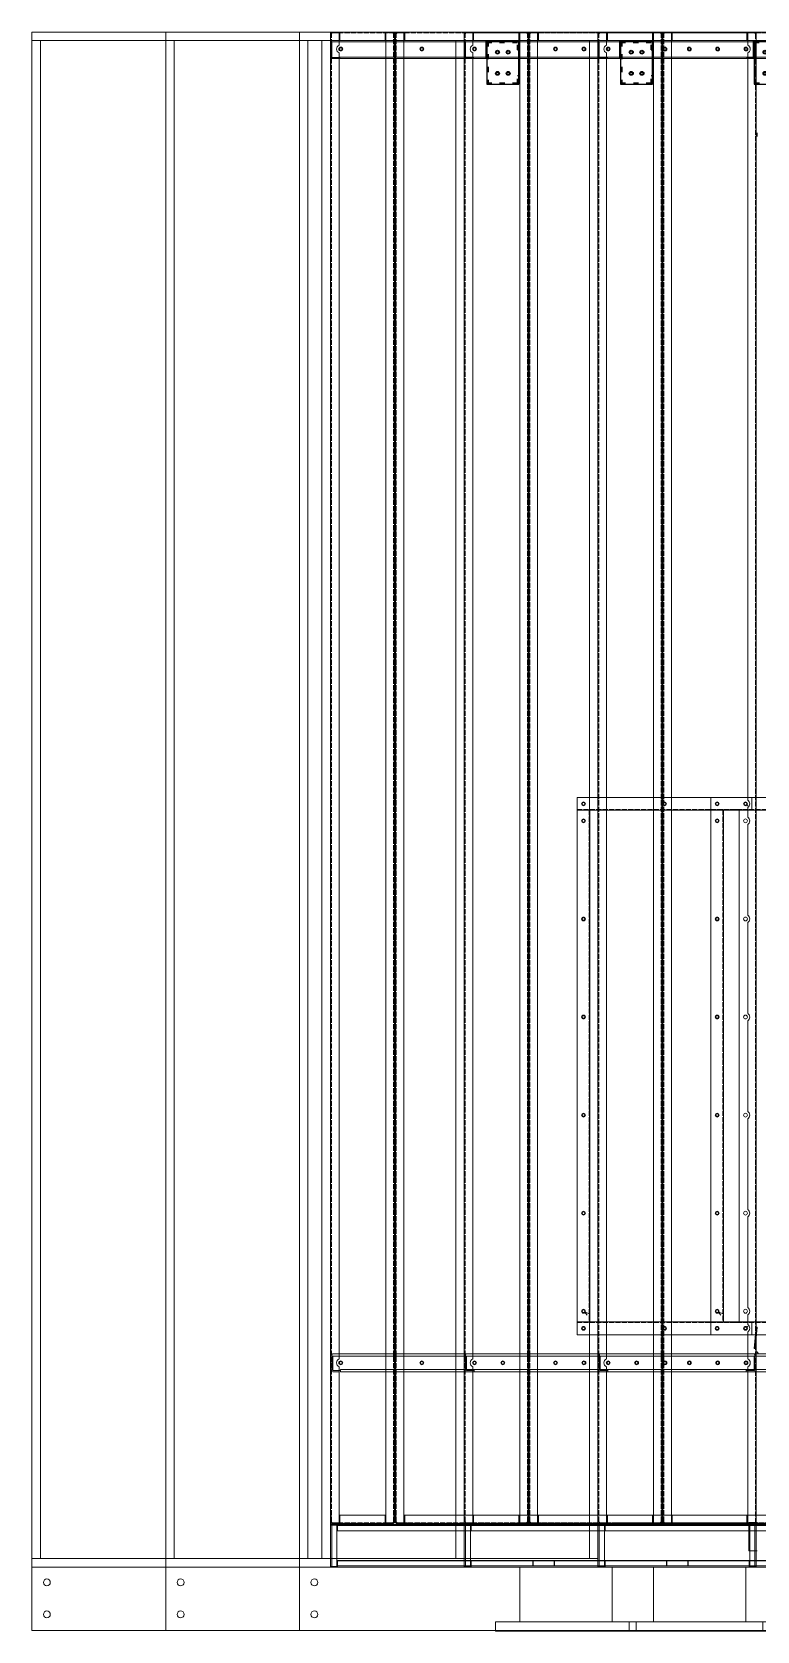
# Model space of a CAD drawing. Header units: millimetres. Extents: x -664124 to 30784, y -141094 to 22397.
# Drawn here: x -664124 to -662424, y -141094 to -137344 of the extents above; entities that cross this region are included whole.
import ezdxf

# ---------------------------------------------------------------- set-up
doc = ezdxf.new("R2010")
doc.units = ezdxf.units.MM
doc.linetypes.add('DASHED', pattern=[15, 12, -3])
doc.linetypes.add('DASHSPACE', pattern=[30, 12, -18])

# ---------------------------------------------------------------- blocks, each defined once
blk = doc.blocks.new('485689')
at = {"color": 7, "lineweight": 13, "ltscale": 0.486}
for p, q in [((183525.3, 30767.5), (183525.3, 30864.7)), ((183528.1, 30767.5), (183528.1, 30864.7)), ((184520.5, 30864.7), (184520.5, 30767.5)), ((184523.3, 30864.7), (184523.3, 30767.5))]:
    blk.add_line(p, q, dxfattribs=at)
at = {"color": 7, "lineweight": 13, "ltscale": 0.014}
for p, q in [((183528.1, 30864.7), (183525.3, 30864.7)), ((183541.9, 30863.3), (183541.9, 30866.1)), ((184506.7, 30863.3), (184506.7, 30866.1)), ((184520.5, 30864.7), (184523.3, 30864.7)), ((183528.1, 30767.5), (183525.3, 30767.5)), ((183541.9, 30768.9), (183541.9, 30766.1)), ((184506.7, 30768.9), (184506.7, 30766.1)), ((184520.5, 30767.5), (184523.3, 30767.5))]:
    blk.add_line(p, q, dxfattribs=at)
at = {"color": 7, "lineweight": 13, "ltscale": 0.004}
for p, q in [((183526.9, 30866.1), (183527.7, 30866.1)), ((184520.9, 30866.1), (184521.7, 30866.1)), ((183527.7, 30766.1), (183526.9, 30766.1)), ((184521.7, 30766.1), (184520.9, 30766.1))]:
    blk.add_line(p, q, dxfattribs=at)
at = {"color": 7, "lineweight": 13, "ltscale": 0.007}
for p, q in [((183526.9, 30864.7), (183526.9, 30866.1)), ((183527.7, 30866.1), (183527.7, 30864.7)), ((184520.9, 30864.7), (184520.9, 30866.1)), ((184521.7, 30864.7), (184521.7, 30866.1)), ((183526.9, 30766.1), (183526.9, 30767.5)), ((183527.7, 30766.1), (183527.7, 30767.5)), ((184520.9, 30767.5), (184520.9, 30766.1)), ((184521.7, 30766.1), (184521.7, 30767.5))]:
    blk.add_line(p, q, dxfattribs=at)
at = {"color": 7, "lineweight": 13, "ltscale": 0.071}
for p, q in [((183541.9, 30866.1), (183527.7, 30866.1)), ((184520.9, 30866.1), (184506.7, 30866.1)), ((183527.7, 30766.1), (183541.9, 30766.1)), ((184506.7, 30766.1), (184520.9, 30766.1))]:
    blk.add_line(p, q, dxfattribs=at)
at = {"color": 7, "lineweight": 13, "ltscale": 0.061}
for p, q in [((183540.3, 30864.7), (183528.1, 30864.7)), ((183541.9, 30863.3), (183541.9, 30851.1)), ((184506.7, 30851.1), (184506.7, 30863.3)), ((184520.5, 30864.7), (184508.3, 30864.7)), ((183528.1, 30767.5), (183540.3, 30767.5)), ((184508.3, 30767.5), (184520.5, 30767.5))]:
    blk.add_line(p, q, dxfattribs=at)
at = {"color": 7, "lineweight": 13, "ltscale": 0.366205}
for p, q in [((183540.3, 30864.7), (183540.3, 30768.9)), ((184508.3, 30781.1), (184508.3, 30864.7))]:
    blk.add_line(p, q, dxfattribs=at)
at = {"color": 7, "lineweight": 13, "ltscale": 0.008}
for p, q in [((183540.3, 30864.5), (183541.9, 30864.5)), ((183540.3, 30863.3), (183541.9, 30863.3)), ((184506.7, 30866.1), (184506.7, 30864.5)), ((184506.7, 30864.5), (184508.3, 30864.5)), ((184506.7, 30863.3), (184508.3, 30863.3)), ((183541.9, 30768.9), (183540.3, 30768.9)), ((183541.9, 30767.7), (183540.3, 30767.7)), ((184508.3, 30768.9), (184506.7, 30768.9)), ((184508.3, 30767.7), (184506.7, 30767.7)), ((184506.7, 30766.1), (184506.7, 30767.7))]:
    blk.add_line(p, q, dxfattribs=at)
at = {"color": 7, "lineweight": 13}
for p, q in [((183541.9, 30866.1), (184506.7, 30866.1)), ((183541.9, 30863.3), (184506.7, 30863.3)), ((184506.7, 30851.1), (183541.9, 30851.1)), ((184506.7, 30768.9), (183541.9, 30768.9)), ((184506.7, 30766.1), (183541.9, 30766.1))]:
    blk.add_line(p, q, dxfattribs=at)
at = {"color": 7, "lineweight": 13, "ltscale": 0.001386}
for p, q in [((183541.9, 30866.1), (183541.9, 30865.8)), ((183541.9, 30766.1), (183541.9, 30766.4))]:
    blk.add_line(p, q, dxfattribs=at)
at = {"color": 7, "lineweight": 13, "ltscale": 0.076206}
for p, q in [((183540.3, 30782.7), (183540.3, 30767.5)), ((184508.3, 30767.5), (184508.3, 30782.7))]:
    blk.add_line(p, q, dxfattribs=at)
at = {"color": 7, "lineweight": 13, "ltscale": 0.05737}
for p, q in [((183541.9, 30780.4), (183541.9, 30768.9)), ((184506.7, 30780.4), (184506.7, 30768.9))]:
    blk.add_line(p, q, dxfattribs=at)
for p, q in [((183541.9, 30780.4), (183999.3, 30780.4)), ((183999.3, 30780.4), (183999.3, 30768.9)), ((184049.3, 30780.4), (184506.7, 30780.4)), ((184049.3, 30780.4), (184049.3, 30768.9))]:
    blk.add_line(p, q)
blk = doc.blocks.new('68679')
at = {"color": 7, "lineweight": 13, "ltscale": 0.0185}
for p, q in [((182651.6, 34840.2), (182651.6, 34855)), ((182654.8, 34840.2), (182654.8, 34855)), ((182651.6, 33867.4), (182651.6, 33882.2)), ((182654.8, 33867.4), (182654.8, 33882.2))]:
    blk.add_line(p, q, dxfattribs=at)
at = {"color": 7, "lineweight": 13, "ltscale": 0.004}
for p, q in [((182654.8, 34840.2), (182651.6, 34840.2)), ((182654.8, 34837), (182651.6, 34837)), ((182651.6, 33882.2), (182654.8, 33882.2))]:
    blk.add_line(p, q, dxfattribs=at)
at = {"color": 7, "lineweight": 13, "ltscale": 0.02275}
for p, q in [((182654.8, 34837), (182654.8, 34855.2)), ((182654.8, 33867.2), (182654.8, 33885.4))]:
    blk.add_line(p, q, dxfattribs=at)
at = {"color": 7, "lineweight": 13, "ltscale": 0.042}
for p, q in [((182688.4, 34855.2), (182654.8, 34855.2)), ((182654.8, 33867.2), (182688.4, 33867.2))]:
    blk.add_line(p, q, dxfattribs=at)
at = {"color": 7, "lineweight": 13, "ltscale": 0.041987}
blk.add_line((182654.8, 34855.2), (182688.4, 34855.2), dxfattribs=at)
at = {"color": 7, "lineweight": 13, "ltscale": 0.003997}
blk.add_line((182654.8, 34837), (182654.8, 34840.2), dxfattribs=at)
at = {"color": 7, "lineweight": 13, "ltscale": 0.0395}
for p, q in [((182656.8, 34860.2), (182688.4, 34860.2)), ((182688.4, 34857), (182656.8, 34857)), ((182688.4, 33865.4), (182656.8, 33865.4)), ((182656.8, 33862.2), (182688.4, 33862.2))]:
    blk.add_line(p, q, dxfattribs=at)
at = {"color": 7, "lineweight": 13, "ltscale": 0.004497}
for p, q in [((182692, 34857), (182688.4, 34857)), ((182692, 33865.4), (182688.4, 33865.4))]:
    blk.add_line(p, q, dxfattribs=at)
at = {"color": 7, "lineweight": 13, "ltscale": 0.00225}
for p, q in [((182688.4, 34857), (182688.4, 34855.2)), ((182688.4, 34855.2), (182688.4, 34857)), ((182688.4, 33867.2), (182688.4, 33865.4)), ((182688.4, 33865.4), (182688.4, 33867.2))]:
    blk.add_line(p, q, dxfattribs=at)
at = {"color": 7, "lineweight": 13}
for p, q in [((182688.4, 34855.2), (182688.4, 33867.2)), ((182693.6, 34855), (182693.6, 33867.4)), ((182651.6, 34837), (182651.6, 33885.4)), ((182651.6, 34837), (182651.6, 33885.4)), ((182656.8, 34837), (182656.8, 33885.4))]:
    blk.add_line(p, q, dxfattribs=at)
at = {"color": 7, "lineweight": 13, "ltscale": 0.0022}
for p, q in [((182691.2, 34857), (182692.6, 34858)), ((182691.2, 33865.4), (182692.6, 33864.3))]:
    blk.add_line(p, q, dxfattribs=at)
at = {"color": 7, "lineweight": 13, "ltscale": 0.003999}
blk.add_line((182651.6, 34837), (182654.8, 34837), dxfattribs=at)
at = {"color": 7, "lineweight": 13, "ltscale": 0.0025}
for p, q in [((182656.8, 34837), (182654.8, 34837)), ((182654.8, 33885.4), (182656.8, 33885.4))]:
    blk.add_line(p, q, dxfattribs=at)
at = {"color": 7, "lineweight": 13, "ltscale": 0.0065}
blk.add_line((182651.6, 33885.4), (182656.8, 33885.4), dxfattribs=at)
at = {"color": 7, "lineweight": 13, "ltscale": 0.004003}
blk.add_line((182654.8, 33882.2), (182654.8, 33885.4), dxfattribs=at)
at = {"color": 7, "lineweight": 13}
for centre in [(182672.6, 34836.2), (182672.6, 34646.2), (182672.6, 34456.2), (182672.6, 34266.2), (182672.6, 34076.2), (182672.6, 33886.2)]:
    blk.add_circle(centre, 3, dxfattribs=at)
for centre, radius, start, end in [((182656.8, 34855), 5.2, 90, 180), ((182656.8, 34855), 2, 90, 174.2609), ((182688.4, 34855), 5.2, 0, 90), ((182656.8, 33867.4), 5.2, 180, 270), ((182656.8, 33867.4), 2, 185.7392, 270), ((182688.4, 33867.4), 5.2, 270, 0)]:
    blk.add_arc(centre, radius, start, end, dxfattribs=at)
for points in [[(182693.6, 34855), (182693.6, 34855.3), (182693.5, 34855.6), (182693.3, 34855.9), (182692.9, 34856.3), (182692.3, 34856.7), (182692.2, 34856.8), (182692.1, 34856.9), (182692, 34857)], [(182693.6, 33867.4), (182693.6, 33867), (182693.5, 33866.7), (182693.3, 33866.4), (182692.9, 33866), (182692.3, 33865.6), (182692.2, 33865.5), (182692.1, 33865.4), (182692, 33865.4)]]:
    blk.add_open_spline(points, degree=5, knots=[0, 0, 0, 0, 0, 0, 6.191357, 6.191357, 6.191357, 7.828222, 7.828222, 7.828222, 7.828222, 7.828222, 7.828222], dxfattribs=at)
blk = doc.blocks.new('3425346')
at = {"color": 7, "lineweight": 13}
for p, q in [((155016.9, 41125), (155426.9, 41125)), ((155016.9, 41095), (155426.9, 41095))]:
    blk.add_line(p, q, dxfattribs=at)
at = {"color": 7, "lineweight": 13, "ltscale": 0.035}
for p, q in [((155016.9, 41122.2), (155016.9, 41125)), ((155426.9, 41122.2), (155426.9, 41125))]:
    blk.add_line(p, q, dxfattribs=at)
at = {"color": 7, "linetype": 'DASHED', "lineweight": 13}
blk.add_line((155016.9, 41123.4), (155426.9, 41123.4), dxfattribs=at)
at = {"color": 7, "lineweight": 13, "ltscale": 0.34}
for p, q in [((155016.9, 41122.2), (155016.9, 41095)), ((155426.9, 41095), (155426.9, 41122.2))]:
    blk.add_line(p, q, dxfattribs=at)
at = {"color": 7, "lineweight": 13}
blk.add_lwpolyline([(155416.2, 41115.3), (155414.3, 41111.8), (155417.7, 41113.9)], dxfattribs=at)
for centre in [(155031.9, 41110), (155221.9, 41110), (155411.9, 41110)]:
    blk.add_circle(centre, 3, dxfattribs=at)
blk = doc.blocks.new('235465')
at = {"color": 7, "lineweight": 13}
for p, q in [((158476.7, 41706.6), (159676.7, 41706.6)), ((159676.7, 41676.6), (158476.7, 41676.6))]:
    blk.add_line(p, q, dxfattribs=at)
at = {"color": 7, "lineweight": 13, "ltscale": 0.014}
for p, q in [((158476.7, 41703.8), (158476.7, 41706.6)), ((159676.7, 41703.8), (159676.7, 41706.6))]:
    blk.add_line(p, q, dxfattribs=at)
at = {"color": 7, "linetype": 'DASHED', "lineweight": 13}
blk.add_line((158476.7, 41705), (159676.7, 41705), dxfattribs=at)
at = {"color": 7, "lineweight": 13, "ltscale": 0.136}
for p, q in [((158476.7, 41703.8), (158476.7, 41676.6)), ((159676.7, 41676.6), (159676.7, 41703.8))]:
    blk.add_line(p, q, dxfattribs=at)
at = {"color": 7, "linetype": 'DASHED', "lineweight": 13, "ltscale": 0.008}
for p, q in [((159001.7, 41706.6), (159001.7, 41705)), ((159151.7, 41706.6), (159151.7, 41705))]:
    blk.add_line(p, q, dxfattribs=at)
at = {"color": 7, "lineweight": 13}
blk.add_lwpolyline([(159656.7, 41703.6), (159653.1, 41694.3), (159660.9, 41700.6)], dxfattribs=at)
for centre in [(158501.7, 41691.6), (158731.7, 41691.6), (158961.7, 41691.6), (159191.7, 41691.6), (159421.7, 41691.6), (159651.7, 41691.6)]:
    blk.add_circle(centre, 3, dxfattribs=at)
blk = doc.blocks.new('5679796')
at = {"color": 7, "lineweight": 13, "ltscale": 0.027667}
for p, q in [((165481.5, 14310.4), (165481.5, 14327)), ((165483.5, 14310.4), (165483.5, 14327)), ((165481.5, 13335.8), (165481.5, 13352.4)), ((165483.5, 13335.8), (165483.5, 13352.4))]:
    blk.add_line(p, q, dxfattribs=at)
at = {"color": 7, "lineweight": 13, "ltscale": 0.061}
for p, q in [((165520.1, 14327.5), (165483.5, 14327.5)), ((165483.5, 13335.3), (165520.1, 13335.3))]:
    blk.add_line(p, q, dxfattribs=at)
at = {"color": 7, "lineweight": 13, "ltscale": 0.031833}
for p, q in [((165483.5, 14308.4), (165483.5, 14327.5)), ((165483.5, 13335.3), (165483.5, 13354.4))]:
    blk.add_line(p, q, dxfattribs=at)
at = {"color": 7, "lineweight": 13, "ltscale": 0.060846}
blk.add_line((165483.6, 14327.5), (165520.1, 14327.5), dxfattribs=at)
at = {"color": 7, "lineweight": 13, "ltscale": 0.058667}
for p, q in [((165484.9, 14330.4), (165520.1, 14330.4)), ((165520.1, 14328.4), (165484.9, 14328.4)), ((165520.1, 13334.4), (165484.9, 13334.4)), ((165484.9, 13332.4), (165520.1, 13332.4))]:
    blk.add_line(p, q, dxfattribs=at)
at = {"color": 7, "lineweight": 13, "ltscale": 0.004007}
for p, q in [((165522.5, 14328.4), (165520.1, 14328.4)), ((165522.5, 13334.4), (165520.1, 13334.4))]:
    blk.add_line(p, q, dxfattribs=at)
at = {"color": 7, "lineweight": 13, "ltscale": 0.0015}
for p, q in [((165520.1, 14328.4), (165520.1, 14327.5)), ((165520.1, 14327.5), (165520.1, 14328.4)), ((165520.1, 13335.3), (165520.1, 13334.4)), ((165520.1, 13334.4), (165520.1, 13335.3))]:
    blk.add_line(p, q, dxfattribs=at)
at = {"color": 7, "lineweight": 13}
for p, q in [((165520.1, 14327.5), (165520.1, 13965.9)), ((165523.5, 14327), (165523.5, 13335.8)), ((165481.5, 14308.4), (165481.5, 13965.9)), ((165481.5, 14308.4), (165481.5, 13965.9)), ((165484.9, 14308.4), (165484.9, 13965.9)), ((165481.5, 13886.9), (165481.5, 13354.4)), ((165481.5, 13886.9), (165481.5, 13354.4)), ((165484.9, 13886.9), (165484.9, 13354.4)), ((165520.1, 13886.9), (165520.1, 13335.3))]:
    blk.add_line(p, q, dxfattribs=at)
at = {"color": 7, "lineweight": 13, "ltscale": 0.001795}
for p, q in [((165522, 14328.4), (165522.9, 14329.1)), ((165522, 13334.4), (165522.9, 13333.8))]:
    blk.add_line(p, q, dxfattribs=at)
at = {"color": 7, "lineweight": 13, "ltscale": 0.003333}
for p, q in [((165483.5, 14310.4), (165481.5, 14310.4)), ((165481.5, 14308.4), (165483.5, 14308.4)), ((165483.5, 14308.4), (165481.5, 14308.4)), ((165483.5, 13352.4), (165481.5, 13352.4))]:
    blk.add_line(p, q, dxfattribs=at)
at = {"color": 7, "lineweight": 13, "ltscale": 0.003329}
blk.add_line((165483.5, 14308.4), (165483.5, 14310.4), dxfattribs=at)
at = {"color": 7, "lineweight": 13, "ltscale": 0.002333}
for p, q in [((165484.9, 14308.4), (165483.5, 14308.4)), ((165483.5, 13354.4), (165484.9, 13354.4))]:
    blk.add_line(p, q, dxfattribs=at)
for p, q in [((165481.5, 13965.9), (165523.5, 13965.9)), ((165521.5, 13886.9), (165521.5, 13965.9)), ((165481.5, 13886.9), (165523.5, 13886.9))]:
    blk.add_line(p, q)
at = {"color": 7, "lineweight": 13, "ltscale": 0.005667}
blk.add_line((165481.5, 13354.4), (165484.9, 13354.4), dxfattribs=at)
at = {"color": 7, "lineweight": 13, "ltscale": 0.003337}
blk.add_line((165483.5, 13352.4), (165483.5, 13354.4), dxfattribs=at)
at = {"color": 7, "lineweight": 13}
for centre in [(165503.5, 14306.4), (165503.5, 14116.4), (165503.5, 13736.4), (165503.5, 13546.4), (165503.5, 13356.4)]:
    blk.add_circle(centre, 3, dxfattribs=at)
for centre, radius, start, end in [((165484.9, 14327), 3.4, 90, 180), ((165484.9, 14327), 1.4, 90, 159.0752), ((165520.1, 14327), 3.4, 0, 90), ((165484.9, 13335.8), 3.4, 180, 270), ((165484.9, 13335.8), 1.4, 200.9249, 270), ((165520.1, 13335.8), 3.4, 270, 0)]:
    blk.add_arc(centre, radius, start, end, dxfattribs=at)
for points in [[(165523.5, 14327), (165523.5, 14327.3), (165523.5, 14327.6), (165523.3, 14327.8), (165523, 14328.1), (165522.7, 14328.4), (165522.6, 14328.4), (165522.6, 14328.4), (165522.5, 14328.4)], [(165523.5, 13335.8), (165523.5, 13335.6), (165523.5, 13335.3), (165523.3, 13335.1), (165523, 13334.8), (165522.7, 13334.5), (165522.6, 13334.5), (165522.6, 13334.5), (165522.5, 13334.4)]]:
    blk.add_open_spline(points, degree=5, knots=[0, 0, 0, 0, 0, 0, 4.583204, 4.583204, 4.583204, 5.126781, 5.126781, 5.126781, 5.126781, 5.126781, 5.126781], dxfattribs=at)
blk = doc.blocks.new('568596')
at = {"color": 7, "lineweight": 13, "ltscale": 0.00166}
for p, q in [((169550.9, 17462.9), (169549.9, 17462.9)), ((173046.9, 17462.9), (173047.9, 17462.9)), ((169550.9, 16620.9), (169549.9, 16620.9)), ((173046.9, 16620.9), (173047.9, 16620.9))]:
    blk.add_line(p, q, dxfattribs=at)
at = {"color": 7, "lineweight": 13, "ltscale": 0.0015}
for p, q in [((169549.9, 17462.9), (169549.9, 17462)), ((173047.9, 17462), (173047.9, 17462.9)), ((169549.9, 16621.8), (169549.9, 16620.9)), ((173047.9, 16620.9), (173047.9, 16621.8))]:
    blk.add_line(p, q, dxfattribs=at)
at = {"color": 7, "lineweight": 13}
for p, q in [((169549.9, 17462.9), (169549.9, 16621.8)), ((169549.9, 17462), (169549.9, 17436.4)), ((173046.2, 17464.9), (169551.6, 17464.9)), ((173047.9, 16621.8), (173047.9, 17462.9)), ((173047.9, 17442.9), (173047.9, 17462)), ((170022.9, 17008.9), (171222.9, 17008.9)), ((169551.6, 16618.9), (173046.2, 16618.9))]:
    blk.add_line(p, q, dxfattribs=at)
at = {"color": 7, "linetype": 'DASHED', "lineweight": 13, "ltscale": 0.003333}
for p, q in [((169551.9, 17462), (169549.9, 17462)), ((169549.9, 17445.4), (169551.9, 17445.4)), ((169549.9, 17442.9), (169551.9, 17442.9)), ((169644.9, 17464.9), (169644.9, 17462.9)), ((169650.9, 17464.9), (169650.9, 17462.9)), ((169844.9, 17464.9), (169844.9, 17462.9)), ((169850.9, 17464.9), (169850.9, 17462.9)), ((173014.9, 17464.9), (173014.9, 17462.9)), ((173020.9, 17464.9), (173020.9, 17462.9)), ((173047.9, 17462), (173045.9, 17462)), ((173047.9, 17442.9), (173045.9, 17442.9)), ((169549.9, 17436.4), (169551.9, 17436.4)), ((169549.9, 17407.4), (169551.9, 17407.4)), ((169549.9, 17398.4), (169551.9, 17398.4)), ((169549.9, 17217.4), (169551.9, 17217.4)), ((169549.9, 17208.4), (169551.9, 17208.4)), ((169549.9, 17027.4), (169551.9, 17027.4)), ((169549.9, 17018.4), (169551.9, 17018.4)), ((169549.9, 16837.4), (169551.9, 16837.4)), ((169549.9, 16828.4), (169551.9, 16828.4)), ((173047.9, 16727.9), (173045.9, 16727.9)), ((173047.9, 16709.9), (173045.9, 16709.9)), ((169549.9, 16647.4), (169551.9, 16647.4)), ((169549.9, 16640.9), (169551.9, 16640.9)), ((169549.9, 16638.4), (169551.9, 16638.4)), ((169551.9, 16621.8), (169549.9, 16621.8)), ((169644.9, 16620.9), (169644.9, 16618.9)), ((169650.9, 16620.9), (169650.9, 16618.9)), ((169844.9, 16620.9), (169844.9, 16618.9)), ((169850.9, 16620.9), (169850.9, 16618.9)), ((170044.9, 16620.9), (170044.9, 16618.9)), ((170050.9, 16620.9), (170050.9, 16618.9)), ((170244.9, 16620.9), (170244.9, 16618.9)), ((170250.9, 16620.9), (170250.9, 16618.9)), ((170444.9, 16620.9), (170444.9, 16618.9)), ((170450.9, 16620.9), (170450.9, 16618.9)), ((170644.9, 16620.9), (170644.9, 16618.9)), ((170650.9, 16620.9), (170650.9, 16618.9)), ((170844.9, 16620.9), (170844.9, 16618.9)), ((170850.9, 16620.9), (170850.9, 16618.9)), ((171044.9, 16620.9), (171044.9, 16618.9)), ((171050.9, 16620.9), (171050.9, 16618.9)), ((171244.9, 16620.9), (171244.9, 16618.9)), ((171250.9, 16620.9), (171250.9, 16618.9)), ((171444.9, 16620.9), (171444.9, 16618.9)), ((171450.9, 16620.9), (171450.9, 16618.9)), ((171644.9, 16620.9), (171644.9, 16618.9)), ((171650.9, 16620.9), (171650.9, 16618.9)), ((171844.9, 16620.9), (171844.9, 16618.9)), ((171850.9, 16620.9), (171850.9, 16618.9)), ((172044.9, 16620.9), (172044.9, 16618.9)), ((172050.9, 16620.9), (172050.9, 16618.9)), ((172244.9, 16620.9), (172244.9, 16618.9)), ((172250.9, 16620.9), (172250.9, 16618.9)), ((172444.9, 16620.9), (172444.9, 16618.9)), ((172450.9, 16620.9), (172450.9, 16618.9)), ((172644.9, 16620.9), (172644.9, 16618.9)), ((172650.9, 16620.9), (172650.9, 16618.9)), ((172844.9, 16620.9), (172844.9, 16618.9)), ((172850.9, 16620.9), (172850.9, 16618.9)), ((173014.9, 16620.9), (173014.9, 16618.9)), ((173020.9, 16620.9), (173020.9, 16618.9)), ((173047.9, 16640.9), (173045.9, 16640.9)), ((173047.9, 16621.8), (173045.9, 16621.8))]:
    blk.add_line(p, q, dxfattribs=at)
at = {"color": 7, "lineweight": 13, "ltscale": 0.001174}
for p, q in [((169550.9, 17462.9), (169551.6, 17462.9)), ((173046.9, 17462.9), (173046.2, 17462.9)), ((169550.9, 16620.9), (169551.6, 16620.9)), ((173046.9, 16620.9), (173046.2, 16620.9))]:
    blk.add_line(p, q, dxfattribs=at)
at = {"color": 7, "lineweight": 13, "ltscale": 0.002252}
for p, q in [((169551.6, 17464.9), (169551.6, 17463.6)), ((173046.2, 17464.9), (173046.2, 17463.6)), ((169551.6, 16618.9), (169551.6, 16620.3)), ((173046.2, 16618.9), (173046.2, 16620.3))]:
    blk.add_line(p, q, dxfattribs=at)
at = {"color": 7, "lineweight": 13, "ltscale": 0.002009}
for p, q in [((169551.6, 17462.4), (169551.6, 17463.6)), ((173046.2, 17462.4), (173046.2, 17463.6)), ((169551.6, 16621.5), (169551.6, 16620.3)), ((173046.2, 16621.5), (173046.2, 16620.3))]:
    blk.add_line(p, q, dxfattribs=at)
at = {"color": 7, "linetype": 'DASHED', "lineweight": 13}
for p, q in [((173046.2, 17462.9), (169551.6, 17462.9)), ((169551.9, 17464.9), (169551.9, 16621.8)), ((169551.9, 17462), (169551.9, 17436.4)), ((170044.9, 17464.9), (170044.9, 17462.9)), ((170050.9, 17464.9), (170050.9, 17462.9)), ((170244.9, 17464.9), (170244.9, 17462.9)), ((170250.9, 17464.9), (170250.9, 17462.9)), ((170444.9, 17464.9), (170444.9, 17462.9)), ((170450.9, 17464.9), (170450.9, 17462.9)), ((170644.9, 17464.9), (170644.9, 17462.9)), ((170650.9, 17464.9), (170650.9, 17462.9)), ((170844.9, 17464.9), (170844.9, 17462.9)), ((170850.9, 17464.9), (170850.9, 17462.9)), ((171044.9, 17464.9), (171044.9, 17462.9)), ((171050.9, 17464.9), (171050.9, 17462.9)), ((171244.9, 17464.9), (171244.9, 17462.9)), ((171250.9, 17464.9), (171250.9, 17462.9)), ((171444.9, 17464.9), (171444.9, 17462.9)), ((171450.9, 17464.9), (171450.9, 17462.9)), ((171644.9, 17464.9), (171644.9, 17462.9)), ((171650.9, 17464.9), (171650.9, 17462.9)), ((171844.9, 17464.9), (171844.9, 17462.9)), ((171850.9, 17464.9), (171850.9, 17462.9)), ((172044.9, 17464.9), (172044.9, 17462.9)), ((172050.9, 17464.9), (172050.9, 17462.9)), ((172244.9, 17464.9), (172244.9, 17462.9)), ((172250.9, 17464.9), (172250.9, 17462.9)), ((172444.9, 17464.9), (172444.9, 17462.9)), ((172450.9, 17464.9), (172450.9, 17462.9)), ((172644.9, 17464.9), (172644.9, 17462.9)), ((172650.9, 17464.9), (172650.9, 17462.9)), ((172844.9, 17464.9), (172844.9, 17462.9)), ((172850.9, 17464.9), (172850.9, 17462.9)), ((173045.9, 16621.8), (173045.9, 17464.9)), ((173045.9, 17442.9), (173045.9, 17462)), ((169551.6, 16620.9), (173046.2, 16620.9))]:
    blk.add_line(p, q, dxfattribs=at)
at = {"color": 7, "linetype": 'DASHED', "lineweight": 13, "ltscale": 0.001183}
for p, q in [((169551.6, 17462.9), (169552.3, 17462.9)), ((173046.2, 17462.9), (173045.5, 17462.9)), ((169551.6, 16620.9), (169552.3, 16620.9)), ((173046.2, 16620.9), (173045.5, 16620.9))]:
    blk.add_line(p, q, dxfattribs=at)
at = {"color": 7, "linetype": 'DASHED', "lineweight": 13, "ltscale": 0.001406}
for p, q in [((169551.6, 17462.4), (169551.6, 17461.5)), ((173046.2, 17462.4), (173046.2, 17461.5)), ((169551.6, 16621.5), (169551.6, 16622.3)), ((173046.2, 16621.5), (173046.2, 16622.3))]:
    blk.add_line(p, q, dxfattribs=at)
at = {"color": 7, "linetype": 'DASHED', "lineweight": 13, "ltscale": 0.027667}
for p, q in [((169551.6, 17444.9), (169551.6, 17461.5)), ((173046.2, 17461.5), (173046.2, 17444.9)), ((169551.6, 16622.3), (169551.6, 16638.9)), ((173046.2, 16638.9), (173046.2, 16622.3))]:
    blk.add_line(p, q, dxfattribs=at)
at = {"color": 7, "lineweight": 13, "ltscale": 0.058667}
for p, q in [((173046.2, 17444.9), (169551.6, 17444.9)), ((169553.3, 17442.9), (169569.9, 17442.9)), ((169569.9, 17444.9), (169569.9, 16640.9)), ((173027.9, 16640.9), (173027.9, 17444.9)), ((173045.9, 17442.9), (173027.9, 17442.9)), ((170022.9, 16658.9), (170022.9, 17008.9)), ((171222.9, 16658.9), (171222.9, 17008.9)), ((170022.9, 16658.9), (171222.9, 16658.9)), ((169917.7, 16638.9), (169551.6, 16638.9)), ((169569.9, 16640.9), (169551.9, 16640.9)), ((169999.2, 16638.9), (169936.1, 16638.9)), ((170016.6, 16638.9), (170039.2, 16638.9)), ((170056.6, 16638.9), (170269.2, 16638.9)), ((170286.6, 16638.9), (170499.2, 16638.9)), ((170516.6, 16638.9), (170729.2, 16638.9)), ((170746.6, 16638.9), (170959.2, 16638.9)), ((170976.6, 16638.9), (171189.2, 16638.9)), ((171206.6, 16638.9), (171229.2, 16638.9)), ((171246.6, 16638.9), (172998.7, 16638.9)), ((173017.1, 16638.9), (173046.2, 16638.9)), ((173045.9, 16640.9), (173027.9, 16640.9))]:
    blk.add_line(p, q, dxfattribs=at)
at = {"color": 7, "linetype": 'DASHED', "lineweight": 13, "ltscale": 0.0015}
for p, q in [((169551.9, 17462.9), (169551.9, 17462)), ((173045.9, 17462), (173045.9, 17462.9)), ((169551.9, 16621.8), (169551.9, 16620.9)), ((173045.9, 16620.9), (173045.9, 16621.8))]:
    blk.add_line(p, q, dxfattribs=at)
at = {"color": 7, "linetype": 'DASHED', "lineweight": 13, "ltscale": 0.002333}
for p, q in [((169551.9, 17442.9), (169553.3, 17442.9)), ((173045.9, 17442.9), (173044.5, 17442.9)), ((173045.9, 16640.9), (173044.5, 16640.9))]:
    blk.add_line(p, q, dxfattribs=at)
at = {"color": 7, "lineweight": 13, "ltscale": 0.058667}
for centre in [(169926.9, 17402.9), (173007.9, 17402.9), (173007.9, 17022.9), (173007.9, 16832.9), (169926.9, 16642.9), (170007.9, 16643.9), (170047.9, 16643.9), (170277.9, 16643.9), (170507.9, 16643.9), (170737.9, 16643.9), (170967.9, 16643.9), (171197.9, 16643.9), (171237.9, 16643.9), (173007.9, 16642.9)]:
    blk.add_circle(centre, 4.5, dxfattribs=at)
at = {"color": 7, "lineweight": 13}
for centre in [(169926.9, 17212.9), (169926.9, 17022.9), (170007.9, 17023.9), (170047.9, 17023.9), (170277.9, 17023.9), (170507.9, 17023.9), (170737.9, 17023.9), (170967.9, 17023.9), (171197.9, 17023.9), (171237.9, 17023.9), (170007.9, 16833.9), (171237.9, 16833.9), (169926.9, 16832.9)]:
    blk.add_circle(centre, 4.5, dxfattribs=at)
for centre in [(172950.9, 17225.4), (173000.7, 17225.4), (172950.9, 17200.4), (173000.7, 17200.4)]:
    blk.add_circle(centre, 4.5)
at = {"color": 7, "lineweight": 13, "ltscale": 0.058667}
for centre, start, end in [((169926.9, 16642.9), 203.5779, 336.4221), ((170007.9, 16643.9), 209.9997, 330.0003), ((170047.9, 16643.9), 209.9997, 330.0003), ((170277.9, 16643.9), 209.9997, 330.0003), ((170507.9, 16643.9), 209.9997, 330.0003), ((170737.9, 16643.9), 209.9997, 330.0003), ((170967.9, 16643.9), 209.9997, 330.0003), ((171197.9, 16643.9), 209.9997, 330.0003), ((171237.9, 16643.9), 209.9997, 330.0003), ((173007.9, 16642.9), 203.5782, 336.4218)]:
    blk.add_arc(centre, 10, start, end, dxfattribs=at)
at = {"color": 7, "lineweight": 13}
for points in [[(169553.3, 17461.5), (169552.8, 17461.8), (169552.3, 17462.1), (169551.8, 17462.4), (169551.3, 17462.6), (169550.9, 17462.9)], [(169553.3, 17461.5), (169553, 17462), (169552.6, 17462.4), (169552.3, 17462.8), (169552, 17463.2), (169551.6, 17463.6)], [(173044.5, 17461.5), (173044.8, 17462), (173045.2, 17462.4), (173045.5, 17462.8), (173045.9, 17463.2), (173046.2, 17463.6)], [(173044.5, 17461.5), (173045, 17461.8), (173045.6, 17462.1), (173046.1, 17462.4), (173046.5, 17462.6), (173046.9, 17462.9)], [(169553.3, 16622.3), (169552.8, 16622.1), (169552.3, 16621.8), (169551.8, 16621.5), (169551.3, 16621.2), (169550.9, 16620.9)], [(169553.3, 16622.3), (169553, 16621.9), (169552.6, 16621.5), (169552.3, 16621), (169552, 16620.6), (169551.6, 16620.3)], [(173044.5, 16622.3), (173045, 16622.1), (173045.6, 16621.8), (173046.1, 16621.5), (173046.5, 16621.2), (173046.9, 16620.9)], [(173044.5, 16622.3), (173044.8, 16621.9), (173045.2, 16621.5), (173045.5, 16621), (173045.9, 16620.6), (173046.2, 16620.3)]]:
    blk.add_open_spline(points, degree=5, dxfattribs=at)
at = {"color": 7, "linetype": 'DASHED', "lineweight": 13}
for points in [[(169553.3, 17461.5), (169553, 17461.7), (169552.6, 17461.9), (169552.3, 17462.1), (169551.9, 17462.2), (169551.6, 17462.4)], [(169553.3, 17461.5), (169553.1, 17461.8), (169552.9, 17462.1), (169552.7, 17462.4), (169552.5, 17462.6), (169552.3, 17462.9)], [(173044.5, 17461.5), (173044.7, 17461.8), (173044.9, 17462.1), (173045.2, 17462.4), (173045.3, 17462.6), (173045.5, 17462.9)], [(173044.5, 17461.5), (173044.8, 17461.7), (173045.2, 17461.9), (173045.5, 17462.1), (173045.9, 17462.2), (173046.2, 17462.4)], [(169553.3, 16622.3), (169553, 16622.1), (169552.6, 16622), (169552.3, 16621.8), (169551.9, 16621.6), (169551.6, 16621.5)], [(169553.3, 16622.3), (169553.1, 16622), (169552.9, 16621.8), (169552.7, 16621.5), (169552.5, 16621.2), (169552.3, 16620.9)], [(173044.5, 16622.3), (173044.7, 16622), (173044.9, 16621.8), (173045.2, 16621.5), (173045.3, 16621.2), (173045.5, 16620.9)], [(173044.5, 16622.3), (173044.8, 16622.1), (173045.2, 16622), (173045.5, 16621.8), (173045.9, 16621.6), (173046.2, 16621.5)]]:
    blk.add_open_spline(points, degree=5, dxfattribs=at)
blk = doc.blocks.new('769475')
for p, q in [((158713.7, 15280), (158713.7, 15180)), ((158788.7, 15280), (158713.7, 15280)), ((158788.7, 15180), (158788.7, 15280)), ((158713.7, 15180), (158788.7, 15180))]:
    blk.add_line(p, q)
at = {"color": 5, "linetype": 'DASHSPACE'}
for p, q in [((158785.5, 15276.8), (158713.7, 15276.8)), ((158716.9, 15280), (158716.9, 15180)), ((158785.5, 15260), (158785.5, 15276.8)), ((158785.5, 15260), (158788.7, 15260)), ((158785.5, 15180), (158785.5, 15200)), ((158785.5, 15200), (158788.7, 15200)), ((158713.7, 15183.2), (158788.7, 15183.2))]:
    blk.add_line(p, q, dxfattribs=at)
for centre in [(158738.7, 15254.8), (158763.7, 15254.8), (158738.7, 15205), (158763.7, 15205)]:
    blk.add_circle(centre, 3)
blk = doc.blocks.new('1')
at = {"lineweight": 20}
for p, q in [((11473.8, 12784.9), (9770.3, 12784.9)), ((9770.3, 12784.9), (9770.3, 9184.9)), ((10470.3, 12764.9), (9770.3, 12764.9)), ((9790.3, 12764.9), (9790.3, 9204.9)), ((10470.3, 12784.9), (10470.3, 9184.9)), ((9770.3, 9204.9), (10470.3, 9204.9)), ((9770.3, 9184.9), (10470.3, 9184.9)), ((10470.3, 9184.9), (11470.3, 9184.9)), ((9770.3, 9036.6), (17970.3, 9036.6))]:
    blk.add_line(p, q, dxfattribs=at)
at = {"color": 7, "lineweight": 20}
for p, q in [((10450.3, 12764.9), (10450.3, 9204.9)), ((10470.3, 12783.2), (10470.3, 9288.6)), ((10618.3, 12784.9), (10473.2, 12784.9)), ((10620.3, 12783.2), (10620.3, 9288.6)), ((11464, 9697.9), (11468.3, 9747.7)), ((11466, 9697.7), (11470.3, 9747.5)), ((10473.2, 9286.9), (10618.3, 9286.9)), ((11451.1, 9289.1), (11451.1, 9222.8)), ((10914.1, 9184.9), (10914.1, 9056.9)), ((11130.4, 9184.9), (11130.4, 9056.9)), ((10857.2, 9056.9), (11187.2, 9056.9)), ((10857.2, 9056.9), (10857.2, 9034.9)), ((11187.2, 9056.9), (11187.2, 9034.9)), ((11187.2, 9034.9), (10857.2, 9034.9))]:
    blk.add_line(p, q, dxfattribs=at)
at = {"color": 7, "lineweight": 20, "ltscale": 0.002252}
for p, q in [((10470.3, 12783.2), (10471.7, 12783.2)), ((10620.3, 12783.2), (10619, 12783.2)), ((10470.3, 9288.6), (10471.7, 9288.6)), ((10620.3, 9288.6), (10619, 9288.6))]:
    blk.add_line(p, q, dxfattribs=at)
at = {"color": 7, "linetype": 'DASHED', "lineweight": 20, "ltscale": 0.003333}
for p, q in [((10470.3, 12757.9), (10472.3, 12757.9)), ((10470.3, 12751.9), (10472.3, 12751.9)), ((10473.2, 12784.9), (10473.2, 12782.9)), ((10492.3, 12784.9), (10492.3, 12782.9)), ((10561.3, 12784.9), (10561.3, 12782.9)), ((10579.3, 12784.9), (10579.3, 12782.9)), ((10598.3, 12784.9), (10598.3, 12782.9)), ((10617.4, 12784.9), (10617.4, 12782.9)), ((10620.3, 12757.9), (10618.3, 12757.9)), ((10620.3, 12751.9), (10618.3, 12751.9)), ((10470.3, 9587.9), (10472.3, 9587.9)), ((10470.3, 9581.9), (10472.3, 9581.9)), ((10470.3, 9387.9), (10472.3, 9387.9)), ((10470.3, 9381.9), (10472.3, 9381.9)), ((10620.3, 9387.9), (10618.3, 9387.9)), ((10473.2, 9288.9), (10473.2, 9286.9)), ((10489.8, 9286.9), (10489.8, 9288.9)), ((10492.3, 9286.9), (10492.3, 9288.9)), ((10498.8, 9286.9), (10498.8, 9288.9)), ((10600.8, 9286.9), (10600.8, 9288.9)), ((10617.4, 9288.9), (10617.4, 9286.9))]:
    blk.add_line(p, q, dxfattribs=at)
at = {"color": 7, "lineweight": 20, "ltscale": 0.002009}
for p, q in [((10472.9, 12783.2), (10471.7, 12783.2)), ((10617.8, 12783.2), (10619, 12783.2)), ((10472.9, 9288.6), (10471.7, 9288.6)), ((10617.8, 9288.6), (10619, 9288.6))]:
    blk.add_line(p, q, dxfattribs=at)
at = {"color": 7, "lineweight": 20, "ltscale": 0.00166}
for p, q in [((10472.3, 12783.9), (10472.3, 12784.9)), ((10618.3, 12783.9), (10618.3, 12784.9)), ((10472.3, 9287.9), (10472.3, 9286.9)), ((10618.3, 9287.9), (10618.3, 9286.9))]:
    blk.add_line(p, q, dxfattribs=at)
at = {"color": 7, "lineweight": 20, "ltscale": 0.0015}
for p, q in [((10473.2, 12784.9), (10472.3, 12784.9)), ((10617.4, 12784.9), (10618.3, 12784.9)), ((10472.3, 9286.9), (10473.2, 9286.9)), ((10618.3, 9286.9), (10617.4, 9286.9))]:
    blk.add_line(p, q, dxfattribs=at)
at = {"color": 7, "lineweight": 20, "ltscale": 0.001174}
for p, q in [((10472.3, 12783.9), (10472.3, 12783.2)), ((10618.3, 12783.9), (10618.3, 12783.2)), ((10472.3, 9287.9), (10472.3, 9288.6)), ((10618.3, 9287.9), (10618.3, 9288.6))]:
    blk.add_line(p, q, dxfattribs=at)
at = {"color": 7, "linetype": 'DASHED', "lineweight": 20}
for p, q in [((10472.3, 12783.2), (10472.3, 9288.6)), ((10620.3, 12782.9), (10473.2, 12782.9)), ((10618.3, 12783.2), (10618.3, 9288.6)), ((10470.3, 12587.9), (10472.3, 12587.9)), ((10470.3, 12581.9), (10472.3, 12581.9)), ((10470.3, 12387.9), (10472.3, 12387.9)), ((10470.3, 12381.9), (10472.3, 12381.9)), ((10470.3, 12187.9), (10472.3, 12187.9)), ((10470.3, 12181.9), (10472.3, 12181.9)), ((10470.3, 11987.9), (10472.3, 11987.9)), ((10470.3, 11981.9), (10472.3, 11981.9)), ((10470.3, 11787.9), (10472.3, 11787.9)), ((10470.3, 11781.9), (10472.3, 11781.9)), ((10470.3, 11587.9), (10472.3, 11587.9)), ((10470.3, 11581.9), (10472.3, 11581.9)), ((10470.3, 11387.9), (10472.3, 11387.9)), ((10470.3, 11381.9), (10472.3, 11381.9)), ((10470.3, 11187.9), (10472.3, 11187.9)), ((10470.3, 11181.9), (10472.3, 11181.9)), ((10470.3, 10987.9), (10472.3, 10987.9)), ((10470.3, 10981.9), (10472.3, 10981.9)), ((10470.3, 10787.9), (10472.3, 10787.9)), ((10470.3, 10781.9), (10472.3, 10781.9)), ((10470.3, 10587.9), (10472.3, 10587.9)), ((10470.3, 10581.9), (10472.3, 10581.9)), ((10470.3, 10387.9), (10472.3, 10387.9)), ((10470.3, 10381.9), (10472.3, 10381.9)), ((10470.3, 10187.9), (10472.3, 10187.9)), ((10470.3, 10181.9), (10472.3, 10181.9)), ((10470.3, 9987.9), (10472.3, 9987.9)), ((10470.3, 9981.9), (10472.3, 9981.9)), ((10470.3, 9787.9), (10472.3, 9787.9)), ((10470.3, 9781.9), (10472.3, 9781.9)), ((10473.2, 9288.9), (10620.3, 9288.9))]:
    blk.add_line(p, q, dxfattribs=at)
at = {"color": 7, "linetype": 'DASHED', "lineweight": 20, "ltscale": 0.001183}
for p, q in [((10472.3, 12783.2), (10472.3, 12782.5)), ((10618.3, 12783.2), (10618.3, 12782.5)), ((10472.3, 9288.6), (10472.3, 9289.4)), ((10618.3, 9288.6), (10618.3, 9289.4))]:
    blk.add_line(p, q, dxfattribs=at)
at = {"color": 7, "linetype": 'DASHED', "lineweight": 20, "ltscale": 0.0015}
for p, q in [((10473.2, 12782.9), (10472.3, 12782.9)), ((10617.4, 12782.9), (10618.3, 12782.9)), ((10472.3, 9288.9), (10473.2, 9288.9)), ((10618.3, 9288.9), (10617.4, 9288.9))]:
    blk.add_line(p, q, dxfattribs=at)
at = {"color": 7, "linetype": 'DASHED', "lineweight": 20, "ltscale": 0.001406}
for p, q in [((10472.9, 12783.2), (10473.7, 12783.2)), ((10617.8, 12783.2), (10616.9, 12783.2)), ((10472.9, 9288.6), (10473.7, 9288.6)), ((10617.8, 9288.6), (10616.9, 9288.6))]:
    blk.add_line(p, q, dxfattribs=at)
at = {"color": 7, "linetype": 'DASHED', "lineweight": 20, "ltscale": 0.027667}
for p, q in [((10473.7, 12783.2), (10490.3, 12783.2)), ((10616.9, 12783.2), (10600.3, 12783.2)), ((10490.3, 9288.6), (10473.7, 9288.6)), ((10600.3, 9288.6), (10616.9, 9288.6))]:
    blk.add_line(p, q, dxfattribs=at)
at = {"color": 7, "lineweight": 20, "ltscale": 0.058667}
for p, q in [((10490.3, 12783.2), (10490.3, 12754.1)), ((10492.3, 12782.9), (10492.3, 12764.9)), ((10598.3, 12764.9), (10492.3, 12764.9)), ((10598.3, 12764.9), (10598.3, 12784.9)), ((10600.3, 12783.2), (10600.3, 9288.6)), ((10490.3, 12735.8), (10490.3, 9673.1)), ((10490.3, 9654.8), (10490.3, 9288.6)), ((10492.3, 9306.9), (10598.3, 9306.9)), ((10492.3, 9290.3), (10492.3, 9306.9)), ((10598.3, 9286.9), (10598.3, 9306.9))]:
    blk.add_line(p, q, dxfattribs=at)
at = {"color": 7, "linetype": 'DASHED', "lineweight": 20, "ltscale": 0.002333}
for p, q in [((10492.3, 12782.9), (10492.3, 12781.5)), ((10598.3, 12782.9), (10598.3, 12781.5)), ((10492.3, 9288.9), (10492.3, 9290.3))]:
    blk.add_line(p, q, dxfattribs=at)
at = {"color": 7, "lineweight": 20, "ltscale": 0.214999}
blk.add_line((11470.3, 12548.4), (11470.3, 12539.8), dxfattribs=at)
at = {"color": 7, "lineweight": 20, "ltscale": 0.05}
for p, q in [((11470.3, 9747.5), (11468.3, 9747.7)), ((11466, 9697.7), (11464, 9697.9))]:
    blk.add_line(p, q, dxfattribs=at)
at = {"color": 7, "lineweight": 20, "ltscale": 0.479992}
for p, q in [((11470.3, 9289.1), (11451.1, 9289.1)), ((11470.3, 9222.8), (11451.1, 9222.8))]:
    blk.add_line(p, q, dxfattribs=at)
at = {"color": 0, "lineweight": 20}
blk.add_line((9770.3, 9036.6), (9770.3, 9184.9), dxfattribs=at)
at = {"color": 7, "lineweight": 20, "ltscale": 0.058667}
for centre in [(10494.3, 12744.9), (10494.3, 9663.9)]:
    blk.add_circle(centre, 4.5, dxfattribs=at)
at = {"lineweight": 20}
for centre in [(9805.3, 9149.1), (9805.3, 9074.1)]:
    blk.add_circle(centre, 8, dxfattribs=at)
at = {"color": 7, "lineweight": 20, "ltscale": 0.058667}
for centre, start, end in [((10494.3, 12744.9), 113.5782, 246.4218), ((10494.3, 9663.9), 113.5779, 246.4221)]:
    blk.add_arc(centre, 10, start, end, dxfattribs=at)
at = {"color": 7, "lineweight": 20}
blk.add_arc((11473.4, 9690), 3.1, 175, 270, dxfattribs=at)
for points in [[(10473.7, 12781.5), (10473.3, 12781.9), (10472.9, 12782.2), (10472.4, 12782.6), (10472, 12782.9), (10471.7, 12783.2)], [(10473.7, 12781.5), (10473.5, 12782.1), (10473.2, 12782.6), (10472.9, 12783.1), (10472.6, 12783.6), (10472.3, 12783.9)], [(10616.9, 12781.5), (10617.2, 12782.1), (10617.5, 12782.6), (10617.8, 12783.1), (10618, 12783.6), (10618.3, 12783.9)], [(10616.9, 12781.5), (10617.4, 12781.9), (10617.8, 12782.2), (10618.2, 12782.6), (10618.6, 12782.9), (10619, 12783.2)], [(10473.7, 9290.3), (10473.3, 9290), (10472.9, 9289.7), (10472.4, 9289.3), (10472, 9289), (10471.7, 9288.6)], [(10473.7, 9290.3), (10473.5, 9289.8), (10473.2, 9289.3), (10472.9, 9288.8), (10472.6, 9288.3), (10472.3, 9287.9)], [(10616.9, 9290.3), (10617.4, 9290), (10617.8, 9289.7), (10618.2, 9289.3), (10618.6, 9289), (10619, 9288.6)], [(10616.9, 9290.3), (10617.2, 9289.8), (10617.5, 9289.3), (10617.8, 9288.8), (10618, 9288.3), (10618.3, 9287.9)]]:
    blk.add_open_spline(points, degree=5, dxfattribs=at)
at = {"color": 7, "linetype": 'DASHED', "lineweight": 20}
for points in [[(10473.7, 12781.5), (10473.4, 12781.8), (10473.2, 12782), (10472.9, 12782.2), (10472.6, 12782.4), (10472.3, 12782.5)], [(10473.7, 12781.5), (10473.5, 12781.9), (10473.4, 12782.2), (10473.2, 12782.6), (10473, 12782.9), (10472.9, 12783.2)], [(10616.9, 12781.5), (10617.1, 12781.9), (10617.3, 12782.2), (10617.5, 12782.6), (10617.6, 12782.9), (10617.8, 12783.2)], [(10616.9, 12781.5), (10617.2, 12781.8), (10617.5, 12782), (10617.8, 12782.2), (10618, 12782.4), (10618.3, 12782.5)], [(10473.7, 9290.3), (10473.4, 9290.1), (10473.2, 9289.9), (10472.9, 9289.7), (10472.6, 9289.5), (10472.3, 9289.4)], [(10473.7, 9290.3), (10473.5, 9290), (10473.4, 9289.7), (10473.2, 9289.3), (10473, 9289), (10472.9, 9288.6)], [(10616.9, 9290.3), (10617.1, 9290), (10617.3, 9289.7), (10617.5, 9289.3), (10617.6, 9289), (10617.8, 9288.6)], [(10616.9, 9290.3), (10617.2, 9290.1), (10617.5, 9289.9), (10617.8, 9289.7), (10618, 9289.5), (10618.3, 9289.4)]]:
    blk.add_open_spline(points, degree=5, dxfattribs=at)
at = {"lineweight": 20, "ltscale": 7.5}
for name, p, rotation in [('5679796', (24800.8, -152758.6), 90), ('568596', (28087.3, -160263), 90), ('235465', (-30628.3, 169436.7), 270)]:
    blk.add_blockref(name, p, dxfattribs=dict(at, rotation=rotation))
for name, p in [('769475', (-147876.9, -2517.1)), ('3425346', (-143968.6, -31365.1))]:
    blk.add_blockref(name, p, dxfattribs=at)
at = {"lineweight": 20, "ltscale": 7.5, "xscale": -1}
for name, p, rotation in [('3425346', (-143968.6, 52085), 180), ('68679', (-23391.8, -173008.7), 270)]:
    blk.add_blockref(name, p, dxfattribs=dict(at, rotation=rotation))
blk.add_blockref('485689', (194993.6, -21581.2), dxfattribs=at)

msp = doc.modelspace()

# ---------------------------------------------------------------- block references
at = {"lineweight": 5}
for p in [(-673894.7, -150129), (-673581.2, -150129), (-673267.6, -150129)]:
    msp.add_blockref('1', p, dxfattribs=at)

doc.saveas('drawing.dxf')
